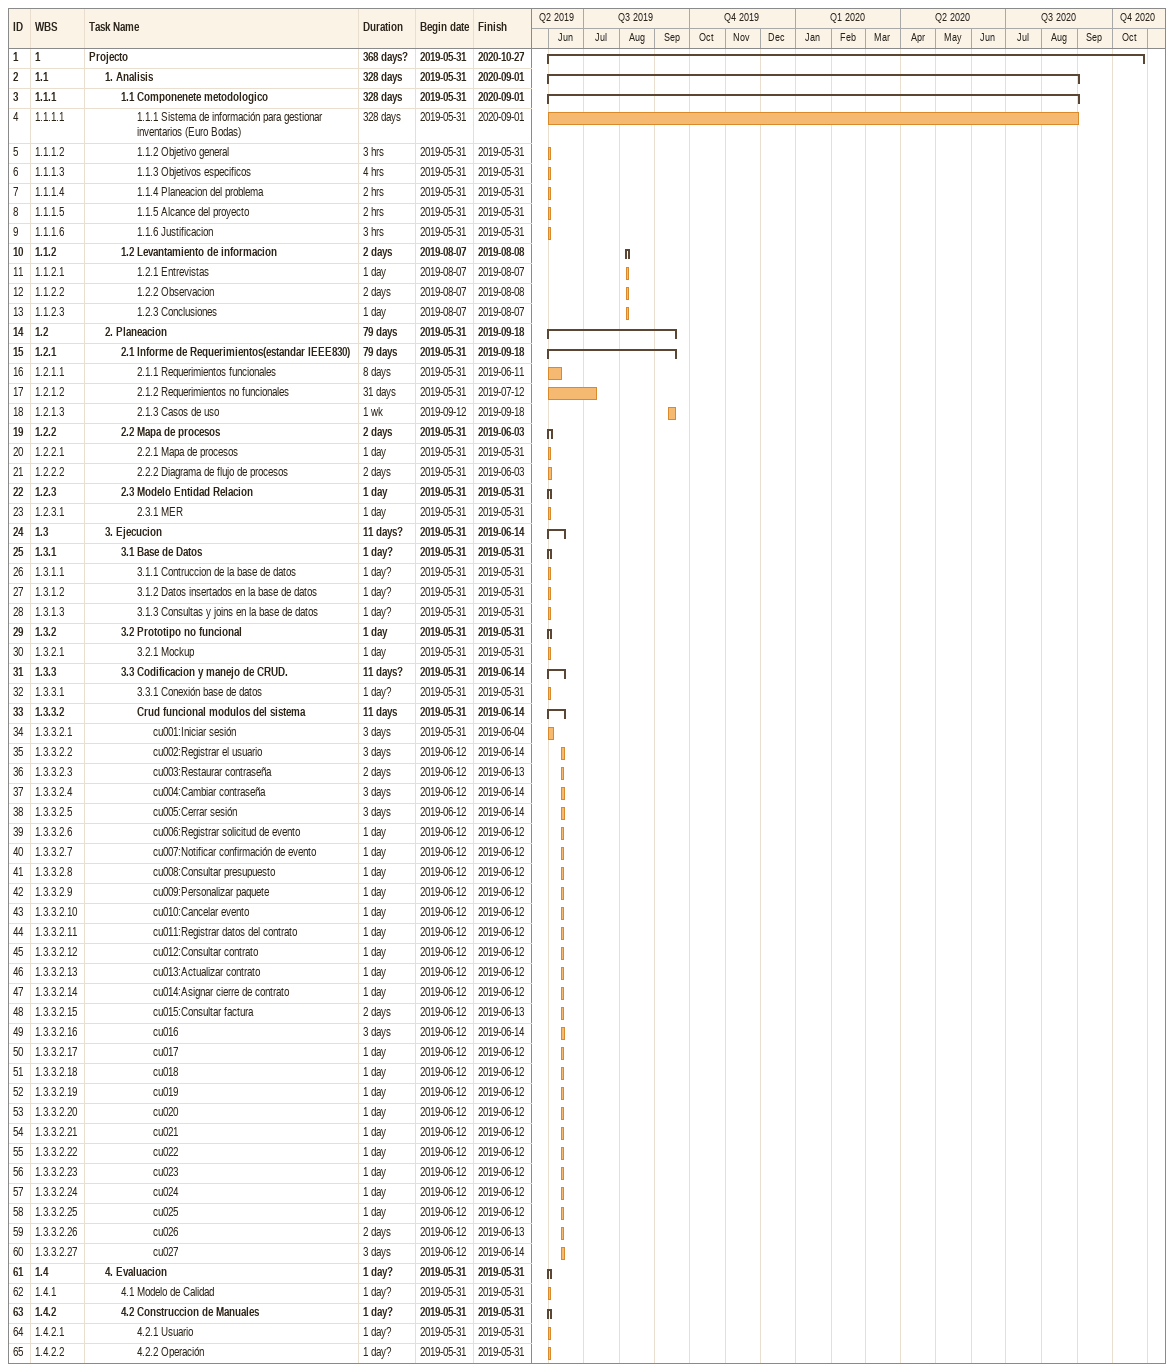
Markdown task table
| ID | WBS | Task | Duration | Start | Finish |
|---|---|---|---|---|---|
| 1 | 1 | **Projecto** | 368d? | 2019-05-31 | 2020-10-27 |
| 2 | 1.1 | **1. Analisis** | 328d | 2019-05-31 | 2020-09-01 |
| 3 | 1.1.1 | **1.1 Componenete metodologico** | 328d | 2019-05-31 | 2020-09-01 |
| 4 | 1.1.1.1 | 1.1.1 Sistema de información para gestionar inventarios (Euro Bodas) | 328d | 2019-05-31 | 2020-09-01 |
| 5 | 1.1.1.2 | 1.1.2 Objetivo general | 3h | 2019-05-31 | 2019-05-31 |
| 6 | 1.1.1.3 | 1.1.3 Objetivos especificos | 4h | 2019-05-31 | 2019-05-31 |
| 7 | 1.1.1.4 | 1.1.4 Planeacion del problema | 2h | 2019-05-31 | 2019-05-31 |
| 8 | 1.1.1.5 | 1.1.5 Alcance del proyecto | 2h | 2019-05-31 | 2019-05-31 |
| 9 | 1.1.1.6 | 1.1.6 Justificacion | 3h | 2019-05-31 | 2019-05-31 |
| 10 | 1.1.2 | **1.2 Levantamiento de informacion** | 2d | 2019-08-07 | 2019-08-08 |
| 11 | 1.1.2.1 | 1.2.1 Entrevistas | 1d | 2019-08-07 | 2019-08-07 |
| 12 | 1.1.2.2 | 1.2.2 Observacion | 2d | 2019-08-07 | 2019-08-08 |
| 13 | 1.1.2.3 | 1.2.3 Conclusiones | 1d | 2019-08-07 | 2019-08-07 |
| 14 | 1.2 | **2. Planeacion** | 79d | 2019-05-31 | 2019-09-18 |
| 15 | 1.2.1 | **2.1 Informe de Requerimientos(estandar IEEE830)** | 79d | 2019-05-31 | 2019-09-18 |
| 16 | 1.2.1.1 | 2.1.1 Requerimientos funcionales | 8d | 2019-05-31 | 2019-06-11 |
| 17 | 1.2.1.2 | 2.1.2 Requerimientos no funcionales | 31d | 2019-05-31 | 2019-07-12 |
| 18 | 1.2.1.3 | 2.1.3 Casos de uso | 1w | 2019-09-12 | 2019-09-18 |
| 19 | 1.2.2 | **2.2 Mapa de procesos** | 2d | 2019-05-31 | 2019-06-03 |
| 20 | 1.2.2.1 | 2.2.1 Mapa de procesos | 1d | 2019-05-31 | 2019-05-31 |
| 21 | 1.2.2.2 | 2.2.2 Diagrama de flujo de procesos | 2d | 2019-05-31 | 2019-06-03 |
| 22 | 1.2.3 | **2.3 Modelo Entidad Relacion** | 1d | 2019-05-31 | 2019-05-31 |
| 23 | 1.2.3.1 | 2.3.1 MER | 1d | 2019-05-31 | 2019-05-31 |
| 24 | 1.3 | **3. Ejecucion** | 11d? | 2019-05-31 | 2019-06-14 |
| 25 | 1.3.1 | **3.1 Base de Datos** | 1d? | 2019-05-31 | 2019-05-31 |
| 26 | 1.3.1.1 | 3.1.1 Contruccion de la base de datos | 1d? | 2019-05-31 | 2019-05-31 |
| 27 | 1.3.1.2 | 3.1.2 Datos insertados en la base de datos | 1d? | 2019-05-31 | 2019-05-31 |
| 28 | 1.3.1.3 | 3.1.3 Consultas y joins en la base de datos | 1d? | 2019-05-31 | 2019-05-31 |
| 29 | 1.3.2 | **3.2 Prototipo no funcional** | 1d | 2019-05-31 | 2019-05-31 |
| 30 | 1.3.2.1 | 3.2.1 Mockup | 1d | 2019-05-31 | 2019-05-31 |
| 31 | 1.3.3 | **3.3 Codificacion y manejo de CRUD.** | 11d? | 2019-05-31 | 2019-06-14 |
| 32 | 1.3.3.1 | 3.3.1 Conexión base de datos | 1d? | 2019-05-31 | 2019-05-31 |
| 33 | 1.3.3.2 | **Crud funcional modulos del sistema** | 11d | 2019-05-31 | 2019-06-14 |
| 34 | 1.3.3.2.1 | cu001:Iniciar sesión | 3d | 2019-05-31 | 2019-06-04 |
| 35 | 1.3.3.2.2 | cu002:Registrar el usuario | 3d | 2019-06-12 | 2019-06-14 |
| 36 | 1.3.3.2.3 | cu003:Restaurar contraseña | 2d | 2019-06-12 | 2019-06-13 |
| 37 | 1.3.3.2.4 | cu004:Cambiar contraseña | 3d | 2019-06-12 | 2019-06-14 |
| 38 | 1.3.3.2.5 | cu005:Cerrar sesión | 3d | 2019-06-12 | 2019-06-14 |
| 39 | 1.3.3.2.6 | cu006:Registrar solicitud de evento | 1d | 2019-06-12 | 2019-06-12 |
| 40 | 1.3.3.2.7 | cu007:Notificar confirmación de evento | 1d | 2019-06-12 | 2019-06-12 |
| 41 | 1.3.3.2.8 | cu008:Consultar presupuesto | 1d | 2019-06-12 | 2019-06-12 |
| 42 | 1.3.3.2.9 | cu009:Personalizar paquete | 1d | 2019-06-12 | 2019-06-12 |
| 43 | 1.3.3.2.10 | cu010:Cancelar evento | 1d | 2019-06-12 | 2019-06-12 |
| 44 | 1.3.3.2.11 | cu011:Registrar datos del contrato | 1d | 2019-06-12 | 2019-06-12 |
| 45 | 1.3.3.2.12 | cu012:Consultar contrato | 1d | 2019-06-12 | 2019-06-12 |
| 46 | 1.3.3.2.13 | cu013:Actualizar contrato | 1d | 2019-06-12 | 2019-06-12 |
| 47 | 1.3.3.2.14 | cu014:Asignar cierre de contrato | 1d | 2019-06-12 | 2019-06-12 |
| 48 | 1.3.3.2.15 | cu015:Consultar factura | 2d | 2019-06-12 | 2019-06-13 |
| 49 | 1.3.3.2.16 | cu016 | 3d | 2019-06-12 | 2019-06-14 |
| 50 | 1.3.3.2.17 | cu017 | 1d | 2019-06-12 | 2019-06-12 |
| 51 | 1.3.3.2.18 | cu018 | 1d | 2019-06-12 | 2019-06-12 |
| 52 | 1.3.3.2.19 | cu019 | 1d | 2019-06-12 | 2019-06-12 |
| 53 | 1.3.3.2.20 | cu020 | 1d | 2019-06-12 | 2019-06-12 |
| 54 | 1.3.3.2.21 | cu021 | 1d | 2019-06-12 | 2019-06-12 |
| 55 | 1.3.3.2.22 | cu022 | 1d | 2019-06-12 | 2019-06-12 |
| 56 | 1.3.3.2.23 | cu023 | 1d | 2019-06-12 | 2019-06-12 |
| 57 | 1.3.3.2.24 | cu024 | 1d | 2019-06-12 | 2019-06-12 |
| 58 | 1.3.3.2.25 | cu025 | 1d | 2019-06-12 | 2019-06-12 |
| 59 | 1.3.3.2.26 | cu026 | 2d | 2019-06-12 | 2019-06-13 |
| 60 | 1.3.3.2.27 | cu027 | 3d | 2019-06-12 | 2019-06-14 |
| 61 | 1.4 | **4. Evaluacion** | 1d? | 2019-05-31 | 2019-05-31 |
| 62 | 1.4.1 | 4.1 Modelo de Calidad | 1d? | 2019-05-31 | 2019-05-31 |
| 63 | 1.4.2 | **4.2 Construccion de Manuales** | 1d? | 2019-05-31 | 2019-05-31 |
| 64 | 1.4.2.1 | 4.2.1 Usuario | 1d? | 2019-05-31 | 2019-05-31 |
| 65 | 1.4.2.2 | 4.2.2 Operación | 1d? | 2019-05-31 | 2019-05-31 |
